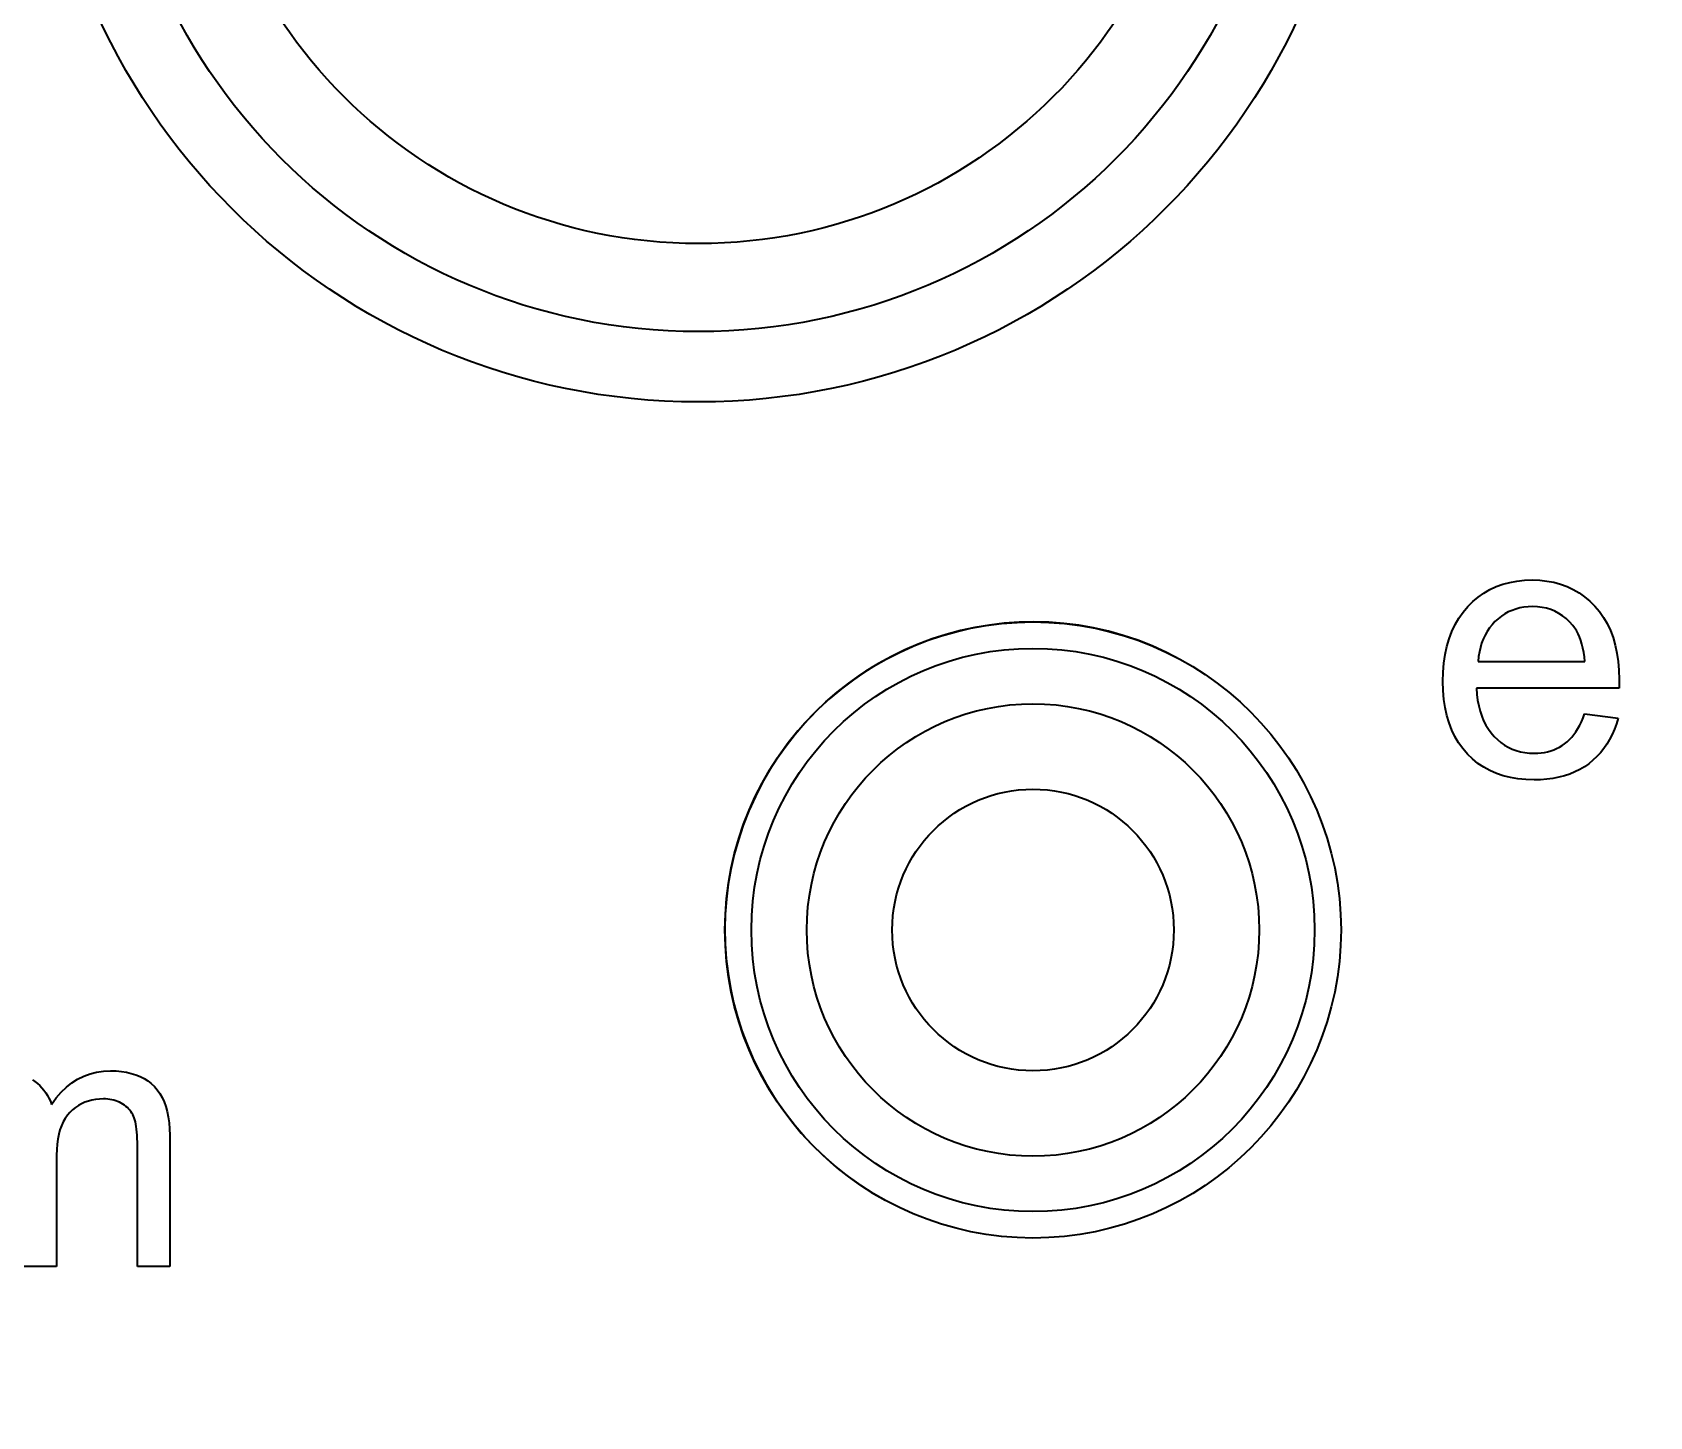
# Model space of a CAD drawing. Extents: x 23 to 417, y 3 to 294.
# Drawn here: x 153.31 to 160.2, y 106.87 to 112.77 of the extents above; entities that cross this region are included whole.
import ezdxf

# ---------------------------------------------------------------- set-up
doc = ezdxf.new("R2010")
doc.units = 0
doc.layers.get('0').update_dxf_attribs({"lineweight": 13})

msp = doc.modelspace()

# ---------------------------------------------------------------- linework, layer by layer
at = {"color": 7, "lineweight": 35, "ltscale": 0.000740092}
msp.add_line((159.517, 110.3911), (159.5438, 110.4036), dxfattribs=at)
at = {"color": 7, "lineweight": 35, "ltscale": 0.000747663}
msp.add_line((159.5438, 110.4036), (159.5719, 110.4138), dxfattribs=at)
at = {"color": 7, "lineweight": 35, "ltscale": 0.000760318}
msp.add_line((159.5719, 110.4138), (159.6013, 110.4218), dxfattribs=at)
at = {"color": 7, "lineweight": 35, "ltscale": 0.000778639}
msp.add_line((159.6013, 110.4218), (159.6319, 110.4274), dxfattribs=at)
at = {"color": 7, "lineweight": 35, "ltscale": 0.000801318}
msp.add_line((159.6319, 110.4274), (159.6638, 110.4308), dxfattribs=at)
at = {"color": 7, "lineweight": 35, "ltscale": 0.000829056}
msp.add_line((159.6638, 110.4308), (159.6969, 110.432), dxfattribs=at)
at = {"color": 7, "lineweight": 35, "ltscale": 0.000802699}
msp.add_line((159.6969, 110.432), (159.729, 110.4309), dxfattribs=at)
at = {"color": 7, "lineweight": 35, "ltscale": 0.000776986}
msp.add_line((159.729, 110.4309), (159.7599, 110.4275), dxfattribs=at)
at = {"color": 7, "lineweight": 35, "ltscale": 0.000755353}
msp.add_line((159.7599, 110.4275), (159.7896, 110.422), dxfattribs=at)
at = {"color": 7, "lineweight": 35, "ltscale": 0.000738549}
msp.add_line((159.7896, 110.422), (159.8181, 110.4142), dxfattribs=at)
at = {"color": 7, "lineweight": 35, "ltscale": 0.000727084}
msp.add_line((159.8181, 110.4142), (159.8454, 110.4042), dxfattribs=at)
at = {"color": 7, "lineweight": 35, "ltscale": 0.000721101}
msp.add_line((159.8454, 110.4042), (159.8715, 110.3919), dxfattribs=at)
at = {"color": 7, "lineweight": 35, "ltscale": 0.000767146}
msp.add_line((159.4222, 110.3184), (159.444, 110.34), dxfattribs=at)
at = {"color": 7, "lineweight": 35, "ltscale": 0.000751879}
msp.add_line((159.444, 110.34), (159.467, 110.3593), dxfattribs=at)
at = {"color": 7, "lineweight": 35, "ltscale": 0.000742593}
msp.add_line((159.467, 110.3593), (159.4914, 110.3763), dxfattribs=at)
at = {"color": 7, "lineweight": 35, "ltscale": 0.000738561}
msp.add_line((159.4914, 110.3763), (159.517, 110.3911), dxfattribs=at)
at = {"color": 7, "lineweight": 35, "ltscale": 0.000719968}
msp.add_line((159.8715, 110.3919), (159.8964, 110.3774), dxfattribs=at)
at = {"color": 7, "lineweight": 35, "ltscale": 0.000724863}
msp.add_line((159.8964, 110.3774), (159.9201, 110.3608), dxfattribs=at)
at = {"color": 7, "lineweight": 35, "ltscale": 0.000735313}
msp.add_line((159.9201, 110.3608), (159.9426, 110.3418), dxfattribs=at)
at = {"color": 7, "lineweight": 35, "ltscale": 0.000750344}
msp.add_line((159.9426, 110.3418), (159.9639, 110.3207), dxfattribs=at)
at = {"color": 7, "lineweight": 35, "ltscale": 0.000789993}
msp.add_line((159.3682, 110.242), (159.3841, 110.2693), dxfattribs=at)
at = {"color": 7, "lineweight": 35, "ltscale": 0.000779825}
msp.add_line((159.3841, 110.2693), (159.4021, 110.2948), dxfattribs=at)
at = {"color": 7, "lineweight": 35, "ltscale": 0.000775896}
msp.add_line((159.4021, 110.2948), (159.4222, 110.3184), dxfattribs=at)
at = {"color": 7, "lineweight": 35, "ltscale": 0.000448997}
msp.add_line((159.5517, 110.2668), (159.5384, 110.2547), dxfattribs=at)
at = {"color": 7, "lineweight": 35, "ltscale": 0.000439885}
msp.add_line((159.5656, 110.2776), (159.5517, 110.2668), dxfattribs=at)
at = {"color": 7, "lineweight": 35, "ltscale": 0.000433899}
msp.add_line((159.5801, 110.2872), (159.5656, 110.2776), dxfattribs=at)
at = {"color": 7, "lineweight": 35, "ltscale": 0.000430472}
msp.add_line((159.5952, 110.2955), (159.5801, 110.2872), dxfattribs=at)
at = {"color": 7, "lineweight": 35, "ltscale": 0.000429553}
msp.add_line((159.6109, 110.3025), (159.5952, 110.2955), dxfattribs=at)
at = {"color": 7, "lineweight": 35, "ltscale": 0.000432165}
msp.add_line((159.6272, 110.3082), (159.6109, 110.3025), dxfattribs=at)
at = {"color": 7, "lineweight": 35, "ltscale": 0.000437052}
msp.add_line((159.6441, 110.3127), (159.6272, 110.3082), dxfattribs=at)
at = {"color": 7, "lineweight": 35, "ltscale": 0.000445182}
msp.add_line((159.6616, 110.3159), (159.6441, 110.3127), dxfattribs=at)
at = {"color": 7, "lineweight": 35, "ltscale": 0.000455699}
msp.add_line((159.6797, 110.3178), (159.6616, 110.3159), dxfattribs=at)
at = {"color": 7, "lineweight": 35, "ltscale": 0.000468321}
msp.add_line((159.6984, 110.3184), (159.6797, 110.3178), dxfattribs=at)
at = {"color": 7, "lineweight": 35, "ltscale": 0.000516227}
msp.add_line((159.7191, 110.3176), (159.6984, 110.3184), dxfattribs=at)
at = {"color": 7, "lineweight": 35, "ltscale": 0.000499978}
msp.add_line((159.7389, 110.3152), (159.7191, 110.3176), dxfattribs=at)
at = {"color": 7, "lineweight": 35, "ltscale": 0.000486989}
msp.add_line((159.758, 110.3112), (159.7389, 110.3152), dxfattribs=at)
at = {"color": 7, "lineweight": 35, "ltscale": 0.000478041}
msp.add_line((159.7763, 110.3056), (159.758, 110.3112), dxfattribs=at)
at = {"color": 7, "lineweight": 35, "ltscale": 0.00047318}
msp.add_line((159.7938, 110.2984), (159.7763, 110.3056), dxfattribs=at)
at = {"color": 7, "lineweight": 35, "ltscale": 0.00047209}
msp.add_line((159.8105, 110.2897), (159.7938, 110.2984), dxfattribs=at)
at = {"color": 7, "lineweight": 35, "ltscale": 0.000475571}
msp.add_line((159.8264, 110.2793), (159.8105, 110.2897), dxfattribs=at)
at = {"color": 7, "lineweight": 35, "ltscale": 0.000482759}
msp.add_line((159.8416, 110.2673), (159.8264, 110.2793), dxfattribs=at)
at = {"color": 7, "lineweight": 35, "ltscale": 0.000494026}
msp.add_line((159.856, 110.2538), (159.8416, 110.2673), dxfattribs=at)
at = {"color": 7, "lineweight": 35, "ltscale": 0.000759936}
msp.add_line((159.9639, 110.3207), (159.9836, 110.2975), dxfattribs=at)
at = {"color": 7, "lineweight": 35, "ltscale": 0.000763935}
msp.add_line((159.9836, 110.2975), (160.0012, 110.2726), dxfattribs=at)
at = {"color": 7, "lineweight": 35, "ltscale": 0.000774038}
msp.add_line((160.0012, 110.2726), (160.0168, 110.2458), dxfattribs=at)
at = {"color": 7, "lineweight": 35, "ltscale": 0.000827971}
msp.add_line((159.3428, 110.1818), (159.3544, 110.2128), dxfattribs=at)
at = {"color": 7, "lineweight": 35, "ltscale": 0.000806145}
msp.add_line((159.3544, 110.2128), (159.3682, 110.242), dxfattribs=at)
at = {"color": 7, "lineweight": 35, "ltscale": 0.000458214}
msp.add_line((159.4958, 110.1969), (159.4881, 110.1803), dxfattribs=at)
at = {"color": 7, "lineweight": 35, "ltscale": 0.00045238}
msp.add_line((159.5047, 110.2126), (159.4958, 110.1969), dxfattribs=at)
at = {"color": 7, "lineweight": 35, "ltscale": 0.00044938}
msp.add_line((159.5148, 110.2275), (159.5047, 110.2126), dxfattribs=at)
at = {"color": 7, "lineweight": 35, "ltscale": 0.000449227}
msp.add_line((159.526, 110.2415), (159.5148, 110.2275), dxfattribs=at)
at = {"color": 7, "lineweight": 35, "ltscale": 0.000452157}
msp.add_line((159.5384, 110.2547), (159.526, 110.2415), dxfattribs=at)
at = {"color": 7, "lineweight": 35, "ltscale": 0.000509143}
msp.add_line((159.8696, 110.2386), (159.856, 110.2538), dxfattribs=at)
at = {"color": 7, "lineweight": 35, "ltscale": 0.000339846}
msp.add_line((159.8778, 110.2278), (159.8696, 110.2386), dxfattribs=at)
at = {"color": 7, "lineweight": 35, "ltscale": 0.000351184}
msp.add_line((159.8854, 110.216), (159.8778, 110.2278), dxfattribs=at)
at = {"color": 7, "lineweight": 35, "ltscale": 0.00036467}
msp.add_line((159.8923, 110.2031), (159.8854, 110.216), dxfattribs=at)
at = {"color": 7, "lineweight": 35, "ltscale": 0.000380471}
msp.add_line((159.8985, 110.1892), (159.8923, 110.2031), dxfattribs=at)
at = {"color": 7, "lineweight": 35, "ltscale": 0.00079031}
msp.add_line((160.0168, 110.2458), (160.0303, 110.2172), dxfattribs=at)
at = {"color": 7, "lineweight": 35, "ltscale": 0.000811837}
msp.add_line((160.0303, 110.2172), (160.0417, 110.1868), dxfattribs=at)
at = {"color": 7, "lineweight": 35, "ltscale": 0.000886766}
msp.add_line((159.3258, 110.1143), (159.3332, 110.149), dxfattribs=at)
at = {"color": 7, "lineweight": 35, "ltscale": 0.000855002}
msp.add_line((159.3332, 110.149), (159.3428, 110.1818), dxfattribs=at)
at = {"color": 7, "lineweight": 35, "ltscale": 0.000507309}
msp.add_line((159.4718, 110.1253), (159.4686, 110.1052), dxfattribs=at)
at = {"color": 7, "lineweight": 35, "ltscale": 0.000491307}
msp.add_line((159.476, 110.1445), (159.4718, 110.1253), dxfattribs=at)
at = {"color": 7, "lineweight": 35, "ltscale": 0.000477779}
msp.add_line((159.4815, 110.1628), (159.476, 110.1445), dxfattribs=at)
at = {"color": 7, "lineweight": 35, "ltscale": 0.000466659}
msp.add_line((159.4881, 110.1803), (159.4815, 110.1628), dxfattribs=at)
at = {"color": 7, "lineweight": 35, "ltscale": 0.000397771}
msp.add_line((159.9041, 110.1743), (159.8985, 110.1892), dxfattribs=at)
at = {"color": 7, "lineweight": 35, "ltscale": 0.000416856}
msp.add_line((159.909, 110.1584), (159.9041, 110.1743), dxfattribs=at)
at = {"color": 7, "lineweight": 35, "ltscale": 0.000437093}
msp.add_line((159.9132, 110.1414), (159.909, 110.1584), dxfattribs=at)
at = {"color": 7, "lineweight": 35, "ltscale": 0.000458305}
msp.add_line((159.9167, 110.1234), (159.9132, 110.1414), dxfattribs=at)
at = {"color": 7, "lineweight": 35, "ltscale": 0.00048085}
msp.add_line((159.9196, 110.1044), (159.9167, 110.1234), dxfattribs=at)
at = {"color": 7, "lineweight": 35, "ltscale": 0.000838445}
msp.add_line((160.0417, 110.1868), (160.051, 110.1546), dxfattribs=at)
at = {"color": 7, "lineweight": 35, "ltscale": 0.000869656}
msp.add_line((160.051, 110.1546), (160.0582, 110.1205), dxfattribs=at)
at = {"color": 7, "lineweight": 35, "ltscale": 0.000962575}
msp.add_line((159.3173, 110.0394), (159.3205, 110.0777), dxfattribs=at)
at = {"color": 7, "lineweight": 35, "ltscale": 0.000922795}
msp.add_line((159.3205, 110.0777), (159.3258, 110.1143), dxfattribs=at)
at = {"color": 7, "lineweight": 35, "ltscale": 0.000524978}
msp.add_line((159.4686, 110.1052), (159.4667, 110.0843), dxfattribs=at)
at = {"color": 7, "lineweight": 35, "ltscale": 0.011377}
msp.add_line((159.4667, 110.0843), (159.9217, 110.0843), dxfattribs=at)
at = {"color": 7, "lineweight": 35, "ltscale": 0.000504462}
msp.add_line((159.9217, 110.0843), (159.9196, 110.1044), dxfattribs=at)
at = {"color": 7, "lineweight": 35, "ltscale": 0.000905111}
msp.add_line((160.0582, 110.1205), (160.0634, 110.0847), dxfattribs=at)
at = {"color": 7, "lineweight": 35, "ltscale": 0.000944456}
msp.add_line((160.0634, 110.0847), (160.0665, 110.0471), dxfattribs=at)
at = {"color": 7, "lineweight": 35, "ltscale": 0.001006}
msp.add_line((159.3163, 109.9992), (159.3173, 110.0394), dxfattribs=at)
at = {"color": 7, "lineweight": 35, "ltscale": 0.000971944}
msp.add_line((159.3173, 109.9603), (159.3163, 109.9992), dxfattribs=at)
at = {"color": 7, "lineweight": 35, "ltscale": 0.000986837}
msp.add_line((160.0665, 110.0471), (160.0676, 110.0076), dxfattribs=at)
at = {"color": 7, "lineweight": 35, "ltscale": 0.000107326}
msp.add_line((160.0672, 109.9844), (160.0671, 109.9801), dxfattribs=at)
at = {"color": 7, "lineweight": 35, "ltscale": 0.000101301}
msp.add_line((160.0673, 109.9884), (160.0672, 109.9844), dxfattribs=at)
at = {"color": 7, "lineweight": 35, "ltscale": 9.52899e-05}
msp.add_line((160.0674, 109.9923), (160.0673, 109.9884), dxfattribs=at)
at = {"color": 7, "lineweight": 35, "ltscale": 8.29813e-05}
msp.add_line((160.0675, 109.9991), (160.0674, 109.9958), dxfattribs=at)
at = {"color": 7, "lineweight": 35, "ltscale": 8.90039e-05}
msp.add_line((160.0674, 109.9958), (160.0674, 109.9923), dxfattribs=at)
at = {"color": 7, "lineweight": 35, "ltscale": 6.46506e-05}
msp.add_line((160.0676, 110.0076), (160.0675, 110.005), dxfattribs=at)
at = {"color": 7, "lineweight": 35, "ltscale": 7.03897e-05}
msp.add_line((160.0675, 110.005), (160.0675, 110.0022), dxfattribs=at)
at = {"color": 7, "lineweight": 35, "ltscale": 7.66736e-05}
msp.add_line((160.0675, 110.0022), (160.0675, 109.9991), dxfattribs=at)
at = {"color": 7, "lineweight": 35, "ltscale": 0.00093057}
msp.add_line((159.3205, 109.9232), (159.3173, 109.9603), dxfattribs=at)
at = {"color": 7, "lineweight": 35, "ltscale": 0.000892591}
msp.add_line((159.3257, 109.8879), (159.3205, 109.9232), dxfattribs=at)
at = {"color": 7, "lineweight": 35, "ltscale": 0.000657924}
msp.add_line((159.459, 109.9708), (159.4612, 109.9445), dxfattribs=at)
at = {"color": 7, "lineweight": 35, "ltscale": 0.015194}
msp.add_line((160.0668, 109.9708), (159.459, 109.9708), dxfattribs=at)
at = {"color": 7, "lineweight": 35, "ltscale": 0.000629864}
msp.add_line((159.4612, 109.9445), (159.4645, 109.9196), dxfattribs=at)
at = {"color": 7, "lineweight": 35, "ltscale": 0.000603712}
msp.add_line((159.4645, 109.9196), (159.4691, 109.8959), dxfattribs=at)
at = {"color": 7, "lineweight": 35, "ltscale": 0.000119945}
msp.add_line((160.0669, 109.9756), (160.0668, 109.9708), dxfattribs=at)
at = {"color": 7, "lineweight": 35, "ltscale": 0.000113631}
msp.add_line((160.0671, 109.9801), (160.0669, 109.9756), dxfattribs=at)
at = {"color": 7, "lineweight": 35, "ltscale": 0.000858647}
msp.add_line((159.333, 109.8543), (159.3257, 109.8879), dxfattribs=at)
at = {"color": 7, "lineweight": 35, "ltscale": 0.0008284}
msp.add_line((159.3425, 109.8226), (159.333, 109.8543), dxfattribs=at)
at = {"color": 7, "lineweight": 35, "ltscale": 0.000579612}
msp.add_line((159.4691, 109.8959), (159.4748, 109.8734), dxfattribs=at)
at = {"color": 7, "lineweight": 35, "ltscale": 0.000557965}
msp.add_line((159.4748, 109.8734), (159.4818, 109.8522), dxfattribs=at)
at = {"color": 7, "lineweight": 35, "ltscale": 0.000538838}
msp.add_line((159.4818, 109.8522), (159.49, 109.8323), dxfattribs=at)
at = {"color": 7, "lineweight": 35, "ltscale": 0.000455518}
msp.add_line((159.9137, 109.844), (159.9202, 109.861), dxfattribs=at)
at = {"color": 7, "lineweight": 35, "ltscale": 0.003596}
msp.add_line((159.9202, 109.861), (160.063, 109.8434), dxfattribs=at)
at = {"color": 7, "lineweight": 35, "ltscale": 0.000803576}
msp.add_line((159.354, 109.7926), (159.3425, 109.8226), dxfattribs=at)
at = {"color": 7, "lineweight": 35, "ltscale": 0.000783394}
msp.add_line((159.3676, 109.7643), (159.354, 109.7926), dxfattribs=at)
at = {"color": 7, "lineweight": 35, "ltscale": 0.000522941}
msp.add_line((159.49, 109.8323), (159.4995, 109.8136), dxfattribs=at)
at = {"color": 7, "lineweight": 35, "ltscale": 0.000510153}
msp.add_line((159.4995, 109.8136), (159.5101, 109.7962), dxfattribs=at)
at = {"color": 7, "lineweight": 35, "ltscale": 0.000501103}
msp.add_line((159.5101, 109.7962), (159.5219, 109.78), dxfattribs=at)
at = {"color": 7, "lineweight": 35, "ltscale": 0.000495115}
msp.add_line((159.5219, 109.78), (159.535, 109.7651), dxfattribs=at)
at = {"color": 7, "lineweight": 35, "ltscale": 0.000376394}
msp.add_line((159.8744, 109.7732), (159.8832, 109.7854), dxfattribs=at)
at = {"color": 7, "lineweight": 35, "ltscale": 0.00039016}
msp.add_line((159.8832, 109.7854), (159.8915, 109.7987), dxfattribs=at)
at = {"color": 7, "lineweight": 35, "ltscale": 0.000404926}
msp.add_line((159.8915, 109.7987), (159.8993, 109.8128), dxfattribs=at)
at = {"color": 7, "lineweight": 35, "ltscale": 0.000420845}
msp.add_line((159.8993, 109.8128), (159.9067, 109.8279), dxfattribs=at)
at = {"color": 7, "lineweight": 35, "ltscale": 0.000437726}
msp.add_line((159.9067, 109.8279), (159.9137, 109.844), dxfattribs=at)
at = {"color": 7, "lineweight": 35, "ltscale": 0.000605466}
msp.add_line((160.0471, 109.7956), (160.0375, 109.7734), dxfattribs=at)
at = {"color": 7, "lineweight": 35, "ltscale": 0.000620691}
msp.add_line((160.0556, 109.8189), (160.0471, 109.7956), dxfattribs=at)
at = {"color": 7, "lineweight": 35, "ltscale": 0.000638313}
msp.add_line((160.063, 109.8434), (160.0556, 109.8189), dxfattribs=at)
at = {"color": 7, "lineweight": 35, "ltscale": 0.000769308}
msp.add_line((159.3833, 109.7379), (159.3676, 109.7643), dxfattribs=at)
at = {"color": 7, "lineweight": 35, "ltscale": 0.000760935}
msp.add_line((159.4011, 109.7132), (159.3833, 109.7379), dxfattribs=at)
at = {"color": 7, "lineweight": 35, "ltscale": 0.000758689}
msp.add_line((159.421, 109.6903), (159.4011, 109.7132), dxfattribs=at)
at = {"color": 7, "lineweight": 35, "ltscale": 0.000487222}
msp.add_line((159.535, 109.7651), (159.549, 109.7515), dxfattribs=at)
at = {"color": 7, "lineweight": 35, "ltscale": 0.000475907}
msp.add_line((159.549, 109.7515), (159.5636, 109.7394), dxfattribs=at)
at = {"color": 7, "lineweight": 35, "ltscale": 0.000467714}
msp.add_line((159.5636, 109.7394), (159.579, 109.7287), dxfattribs=at)
at = {"color": 7, "lineweight": 35, "ltscale": 0.000463151}
msp.add_line((159.579, 109.7287), (159.595, 109.7194), dxfattribs=at)
at = {"color": 7, "lineweight": 35, "ltscale": 0.000461256}
msp.add_line((159.595, 109.7194), (159.6117, 109.7116), dxfattribs=at)
at = {"color": 7, "lineweight": 35, "ltscale": 0.000463014}
msp.add_line((159.6117, 109.7116), (159.6291, 109.7052), dxfattribs=at)
at = {"color": 7, "lineweight": 35, "ltscale": 0.000333856}
msp.add_line((159.7885, 109.7081), (159.8008, 109.7133), dxfattribs=at)
at = {"color": 7, "lineweight": 35, "ltscale": 0.000332033}
msp.add_line((159.8008, 109.7133), (159.8127, 109.7193), dxfattribs=at)
at = {"color": 7, "lineweight": 35, "ltscale": 0.000331738}
msp.add_line((159.8127, 109.7193), (159.8241, 109.7261), dxfattribs=at)
at = {"color": 7, "lineweight": 35, "ltscale": 0.000333318}
msp.add_line((159.8241, 109.7261), (159.835, 109.7336), dxfattribs=at)
at = {"color": 7, "lineweight": 35, "ltscale": 0.000337404}
msp.add_line((159.835, 109.7336), (159.8455, 109.7421), dxfattribs=at)
at = {"color": 7, "lineweight": 35, "ltscale": 0.000344723}
msp.add_line((159.8455, 109.7421), (159.8556, 109.7515), dxfattribs=at)
at = {"color": 7, "lineweight": 35, "ltscale": 0.000353477}
msp.add_line((159.8556, 109.7515), (159.8653, 109.7619), dxfattribs=at)
at = {"color": 7, "lineweight": 35, "ltscale": 0.000364466}
msp.add_line((159.8653, 109.7619), (159.8744, 109.7732), dxfattribs=at)
at = {"color": 7, "lineweight": 35, "ltscale": 0.000568622}
msp.add_line((160.0017, 109.7134), (159.9875, 109.6957), dxfattribs=at)
at = {"color": 7, "lineweight": 35, "ltscale": 0.000573565}
msp.add_line((160.0148, 109.7323), (160.0017, 109.7134), dxfattribs=at)
at = {"color": 7, "lineweight": 35, "ltscale": 0.00058188}
msp.add_line((160.0267, 109.7523), (160.0148, 109.7323), dxfattribs=at)
at = {"color": 7, "lineweight": 35, "ltscale": 0.000592173}
msp.add_line((160.0375, 109.7734), (160.0267, 109.7523), dxfattribs=at)
at = {"color": 7, "lineweight": 35, "ltscale": 0.000753513}
msp.add_line((159.4427, 109.6694), (159.421, 109.6903), dxfattribs=at)
at = {"color": 7, "lineweight": 35, "ltscale": 0.000744581}
msp.add_line((159.4659, 109.6506), (159.4427, 109.6694), dxfattribs=at)
at = {"color": 7, "lineweight": 35, "ltscale": 0.000742008}
msp.add_line((159.4905, 109.6341), (159.4659, 109.6506), dxfattribs=at)
at = {"color": 7, "lineweight": 35, "ltscale": 0.000468183}
msp.add_line((159.6291, 109.7052), (159.6471, 109.7002), dxfattribs=at)
at = {"color": 7, "lineweight": 35, "ltscale": 0.000476511}
msp.add_line((159.6471, 109.7002), (159.6659, 109.6966), dxfattribs=at)
at = {"color": 7, "lineweight": 35, "ltscale": 0.000487873}
msp.add_line((159.6659, 109.6966), (159.6853, 109.6945), dxfattribs=at)
at = {"color": 7, "lineweight": 35, "ltscale": 0.000502438}
msp.add_line((159.6853, 109.6945), (159.7053, 109.6937), dxfattribs=at)
at = {"color": 7, "lineweight": 35, "ltscale": 0.000374346}
msp.add_line((159.7053, 109.6937), (159.7203, 109.6941), dxfattribs=at)
at = {"color": 7, "lineweight": 35, "ltscale": 0.000364292}
msp.add_line((159.7203, 109.6941), (159.7348, 109.6953), dxfattribs=at)
at = {"color": 7, "lineweight": 35, "ltscale": 0.000355722}
msp.add_line((159.7348, 109.6953), (159.7489, 109.6973), dxfattribs=at)
at = {"color": 7, "lineweight": 35, "ltscale": 0.000347821}
msp.add_line((159.7489, 109.6973), (159.7626, 109.7001), dxfattribs=at)
at = {"color": 7, "lineweight": 35, "ltscale": 0.000341905}
msp.add_line((159.7626, 109.7001), (159.7757, 109.7037), dxfattribs=at)
at = {"color": 7, "lineweight": 35, "ltscale": 0.000337023}
msp.add_line((159.7757, 109.7037), (159.7885, 109.7081), dxfattribs=at)
at = {"color": 7, "lineweight": 35, "ltscale": 0.000572808}
msp.add_line((159.9379, 109.6492), (159.9191, 109.6361), dxfattribs=at)
at = {"color": 7, "lineweight": 35, "ltscale": 0.000569678}
msp.add_line((159.9555, 109.6636), (159.9379, 109.6492), dxfattribs=at)
at = {"color": 7, "lineweight": 35, "ltscale": 0.000566532}
msp.add_line((159.9721, 109.6791), (159.9555, 109.6636), dxfattribs=at)
at = {"color": 7, "lineweight": 35, "ltscale": 0.000566056}
msp.add_line((159.9875, 109.6957), (159.9721, 109.6791), dxfattribs=at)
at = {"color": 7, "lineweight": 35, "ltscale": 0.000744811}
msp.add_line((159.5167, 109.6198), (159.4905, 109.6341), dxfattribs=at)
at = {"color": 7, "lineweight": 35, "ltscale": 0.000753916}
msp.add_line((159.5443, 109.6077), (159.5167, 109.6198), dxfattribs=at)
at = {"color": 7, "lineweight": 35, "ltscale": 0.000768604}
msp.add_line((159.5734, 109.5978), (159.5443, 109.6077), dxfattribs=at)
at = {"color": 7, "lineweight": 35, "ltscale": 0.000788059}
msp.add_line((159.604, 109.5901), (159.5734, 109.5978), dxfattribs=at)
at = {"color": 7, "lineweight": 35, "ltscale": 0.000813384}
msp.add_line((159.636, 109.5846), (159.604, 109.5901), dxfattribs=at)
at = {"color": 7, "lineweight": 35, "ltscale": 0.000842341}
msp.add_line((159.6695, 109.5813), (159.636, 109.5846), dxfattribs=at)
at = {"color": 7, "lineweight": 35, "ltscale": 0.000875906}
msp.add_line((159.7046, 109.5802), (159.6695, 109.5813), dxfattribs=at)
at = {"color": 7, "lineweight": 35, "ltscale": 0.000697449}
msp.add_line((159.7325, 109.5809), (159.7046, 109.5802), dxfattribs=at)
at = {"color": 7, "lineweight": 35, "ltscale": 0.000674049}
msp.add_line((159.7593, 109.5829), (159.7325, 109.5809), dxfattribs=at)
at = {"color": 7, "lineweight": 35, "ltscale": 0.000652043}
msp.add_line((159.7852, 109.5864), (159.7593, 109.5829), dxfattribs=at)
at = {"color": 7, "lineweight": 35, "ltscale": 0.000633032}
msp.add_line((159.81, 109.5912), (159.7852, 109.5864), dxfattribs=at)
at = {"color": 7, "lineweight": 35, "ltscale": 0.000615596}
msp.add_line((159.8339, 109.5974), (159.81, 109.5912), dxfattribs=at)
at = {"color": 7, "lineweight": 35, "ltscale": 0.000601554}
msp.add_line((159.8567, 109.605), (159.8339, 109.5974), dxfattribs=at)
at = {"color": 7, "lineweight": 35, "ltscale": 0.000589484}
msp.add_line((159.8785, 109.614), (159.8567, 109.605), dxfattribs=at)
at = {"color": 7, "lineweight": 35, "ltscale": 0.000581024}
msp.add_line((159.8993, 109.6244), (159.8785, 109.614), dxfattribs=at)
at = {"color": 7, "lineweight": 35, "ltscale": 0.000574965}
msp.add_line((159.9191, 109.6361), (159.8993, 109.6244), dxfattribs=at)
at = {"color": 7, "lineweight": 35, "ltscale": 0.000724434}
msp.add_line((153.5518, 108.3275), (153.5799, 108.3346), dxfattribs=at)
at = {"color": 7, "lineweight": 35, "ltscale": 0.000739353}
msp.add_line((153.5799, 108.3346), (153.6092, 108.3389), dxfattribs=at)
at = {"color": 7, "lineweight": 35, "ltscale": 0.000761284}
msp.add_line((153.6092, 108.3389), (153.6396, 108.3404), dxfattribs=at)
at = {"color": 7, "lineweight": 35, "ltscale": 0.000592478}
msp.add_line((153.6396, 108.3404), (153.6633, 108.3397), dxfattribs=at)
at = {"color": 7, "lineweight": 35, "ltscale": 0.000566431}
msp.add_line((153.6633, 108.3397), (153.6858, 108.3377), dxfattribs=at)
at = {"color": 7, "lineweight": 35, "ltscale": 0.000542668}
msp.add_line((153.6858, 108.3377), (153.7073, 108.3343), dxfattribs=at)
at = {"color": 7, "lineweight": 35, "ltscale": 0.000521556}
msp.add_line((153.7073, 108.3343), (153.7276, 108.3296), dxfattribs=at)
at = {"color": 7, "lineweight": 35, "ltscale": 0.000342473}
msp.add_line((153.3061, 108.3027), (153.3174, 108.2949), dxfattribs=at)
at = {"color": 7, "lineweight": 35, "ltscale": 0.000337746}
msp.add_line((153.3174, 108.2949), (153.328, 108.2865), dxfattribs=at)
at = {"color": 7, "lineweight": 35, "ltscale": 0.000334346}
msp.add_line((153.328, 108.2865), (153.3378, 108.2775), dxfattribs=at)
at = {"color": 7, "lineweight": 35, "ltscale": 0.000332676}
msp.add_line((153.3378, 108.2775), (153.347, 108.2679), dxfattribs=at)
at = {"color": 7, "lineweight": 35, "ltscale": 0.000332534}
msp.add_line((153.347, 108.2679), (153.3555, 108.2577), dxfattribs=at)
at = {"color": 7, "lineweight": 35, "ltscale": 0.000771944}
msp.add_line((153.4289, 108.249), (153.4511, 108.2704), dxfattribs=at)
at = {"color": 7, "lineweight": 35, "ltscale": 0.000747215}
msp.add_line((153.4511, 108.2704), (153.4746, 108.289), dxfattribs=at)
at = {"color": 7, "lineweight": 35, "ltscale": 0.000729214}
msp.add_line((153.4746, 108.289), (153.4991, 108.3047), dxfattribs=at)
at = {"color": 7, "lineweight": 35, "ltscale": 0.000719581}
msp.add_line((153.4991, 108.3047), (153.5249, 108.3175), dxfattribs=at)
at = {"color": 7, "lineweight": 35, "ltscale": 0.000717777}
msp.add_line((153.5249, 108.3175), (153.5518, 108.3275), dxfattribs=at)
at = {"color": 7, "lineweight": 35, "ltscale": 0.000503546}
msp.add_line((153.7276, 108.3296), (153.7468, 108.3236), dxfattribs=at)
at = {"color": 7, "lineweight": 35, "ltscale": 0.000488373}
msp.add_line((153.7468, 108.3236), (153.7649, 108.3162), dxfattribs=at)
at = {"color": 7, "lineweight": 35, "ltscale": 0.000477024}
msp.add_line((153.7649, 108.3162), (153.7819, 108.3075), dxfattribs=at)
at = {"color": 7, "lineweight": 35, "ltscale": 0.000469473}
msp.add_line((153.7819, 108.3075), (153.7977, 108.2974), dxfattribs=at)
at = {"color": 7, "lineweight": 35, "ltscale": 0.00046572}
msp.add_line((153.7977, 108.2974), (153.8124, 108.286), dxfattribs=at)
at = {"color": 7, "lineweight": 35, "ltscale": 0.000466348}
msp.add_line((153.8124, 108.286), (153.826, 108.2732), dxfattribs=at)
at = {"color": 7, "lineweight": 35, "ltscale": 0.000470375}
msp.add_line((153.826, 108.2732), (153.8384, 108.259), dxfattribs=at)
at = {"color": 7, "lineweight": 35, "ltscale": 0.000333532}
msp.add_line((153.3555, 108.2577), (153.3634, 108.2469), dxfattribs=at)
at = {"color": 7, "lineweight": 35, "ltscale": 0.00033665}
msp.add_line((153.3634, 108.2469), (153.3705, 108.2354), dxfattribs=at)
at = {"color": 7, "lineweight": 35, "ltscale": 0.000341007}
msp.add_line((153.3705, 108.2354), (153.377, 108.2234), dxfattribs=at)
at = {"color": 7, "lineweight": 35, "ltscale": 0.00034693}
msp.add_line((153.377, 108.2234), (153.3828, 108.2108), dxfattribs=at)
at = {"color": 7, "lineweight": 35, "ltscale": 0.000353864}
msp.add_line((153.3828, 108.2108), (153.3879, 108.1976), dxfattribs=at)
at = {"color": 7, "lineweight": 35, "ltscale": 0.000841369}
msp.add_line((153.3879, 108.1976), (153.4078, 108.2247), dxfattribs=at)
at = {"color": 7, "lineweight": 35, "ltscale": 0.000803682}
msp.add_line((153.4078, 108.2247), (153.4289, 108.249), dxfattribs=at)
at = {"color": 7, "lineweight": 35, "ltscale": 0.000385474}
msp.add_line((153.5028, 108.1926), (153.49, 108.184), dxfattribs=at)
at = {"color": 7, "lineweight": 35, "ltscale": 0.00038293}
msp.add_line((153.5162, 108.2001), (153.5028, 108.1926), dxfattribs=at)
at = {"color": 7, "lineweight": 35, "ltscale": 0.000383275}
msp.add_line((153.5302, 108.2063), (153.5162, 108.2001), dxfattribs=at)
at = {"color": 7, "lineweight": 35, "ltscale": 0.000386301}
msp.add_line((153.5448, 108.2115), (153.5302, 108.2063), dxfattribs=at)
at = {"color": 7, "lineweight": 35, "ltscale": 0.00039173}
msp.add_line((153.5599, 108.2155), (153.5448, 108.2115), dxfattribs=at)
at = {"color": 7, "lineweight": 35, "ltscale": 0.000399564}
msp.add_line((153.5757, 108.2183), (153.5599, 108.2155), dxfattribs=at)
at = {"color": 7, "lineweight": 35, "ltscale": 0.000410233}
msp.add_line((153.592, 108.2201), (153.5757, 108.2183), dxfattribs=at)
at = {"color": 7, "lineweight": 35, "ltscale": 0.00042253}
msp.add_line((153.6089, 108.2206), (153.592, 108.2201), dxfattribs=at)
at = {"color": 7, "lineweight": 35, "ltscale": 0.000234963}
msp.add_line((153.6183, 108.2204), (153.6089, 108.2206), dxfattribs=at)
at = {"color": 7, "lineweight": 35, "ltscale": 0.000229502}
msp.add_line((153.6274, 108.2197), (153.6183, 108.2204), dxfattribs=at)
at = {"color": 7, "lineweight": 35, "ltscale": 0.000224025}
msp.add_line((153.6363, 108.2186), (153.6274, 108.2197), dxfattribs=at)
at = {"color": 7, "lineweight": 35, "ltscale": 0.000220048}
msp.add_line((153.645, 108.2171), (153.6363, 108.2186), dxfattribs=at)
at = {"color": 7, "lineweight": 35, "ltscale": 0.000216163}
msp.add_line((153.6534, 108.2151), (153.645, 108.2171), dxfattribs=at)
at = {"color": 7, "lineweight": 35, "ltscale": 0.00021297}
msp.add_line((153.6615, 108.2126), (153.6534, 108.2151), dxfattribs=at)
at = {"color": 7, "lineweight": 35, "ltscale": 0.000210802}
msp.add_line((153.6695, 108.2097), (153.6615, 108.2126), dxfattribs=at)
at = {"color": 7, "lineweight": 35, "ltscale": 0.000209366}
msp.add_line((153.6771, 108.2064), (153.6695, 108.2097), dxfattribs=at)
at = {"color": 7, "lineweight": 35, "ltscale": 0.000208311}
msp.add_line((153.6846, 108.2026), (153.6771, 108.2064), dxfattribs=at)
at = {"color": 7, "lineweight": 35, "ltscale": 0.00020828}
msp.add_line((153.6917, 108.1984), (153.6846, 108.2026), dxfattribs=at)
at = {"color": 7, "lineweight": 35, "ltscale": 0.000206001}
msp.add_line((153.6986, 108.1938), (153.6917, 108.1984), dxfattribs=at)
at = {"color": 7, "lineweight": 35, "ltscale": 0.000201305}
msp.add_line((153.705, 108.1889), (153.6986, 108.1938), dxfattribs=at)
at = {"color": 7, "lineweight": 35, "ltscale": 0.000478468}
msp.add_line((153.8384, 108.259), (153.8495, 108.2434), dxfattribs=at)
at = {"color": 7, "lineweight": 35, "ltscale": 0.000491495}
msp.add_line((153.8495, 108.2434), (153.8593, 108.2264), dxfattribs=at)
at = {"color": 7, "lineweight": 35, "ltscale": 0.000508884}
msp.add_line((153.8593, 108.2264), (153.8678, 108.2079), dxfattribs=at)
at = {"color": 7, "lineweight": 35, "ltscale": 0.000530239}
msp.add_line((153.8678, 108.2079), (153.875, 108.1879), dxfattribs=at)
at = {"color": 7, "lineweight": 35, "ltscale": 0.00042843}
msp.add_line((153.4457, 108.1378), (153.4372, 108.123), dxfattribs=at)
at = {"color": 7, "lineweight": 35, "ltscale": 0.000414666}
msp.add_line((153.4553, 108.1513), (153.4457, 108.1378), dxfattribs=at)
at = {"color": 7, "lineweight": 35, "ltscale": 0.000405692}
msp.add_line((153.4661, 108.1635), (153.4553, 108.1513), dxfattribs=at)
at = {"color": 7, "lineweight": 35, "ltscale": 0.000398383}
msp.add_line((153.4778, 108.1743), (153.4661, 108.1635), dxfattribs=at)
at = {"color": 7, "lineweight": 35, "ltscale": 0.000390574}
msp.add_line((153.49, 108.184), (153.4778, 108.1743), dxfattribs=at)
at = {"color": 7, "lineweight": 35, "ltscale": 0.000197156}
msp.add_line((153.711, 108.1838), (153.705, 108.1889), dxfattribs=at)
at = {"color": 7, "lineweight": 35, "ltscale": 0.000194013}
msp.add_line((153.7165, 108.1783), (153.711, 108.1838), dxfattribs=at)
at = {"color": 7, "lineweight": 35, "ltscale": 0.000191508}
msp.add_line((153.7216, 108.1726), (153.7165, 108.1783), dxfattribs=at)
at = {"color": 7, "lineweight": 35, "ltscale": 0.000190274}
msp.add_line((153.7262, 108.1666), (153.7216, 108.1726), dxfattribs=at)
at = {"color": 7, "lineweight": 35, "ltscale": 0.000189323}
msp.add_line((153.7305, 108.1603), (153.7262, 108.1666), dxfattribs=at)
at = {"color": 7, "lineweight": 35, "ltscale": 0.000189825}
msp.add_line((153.7342, 108.1537), (153.7305, 108.1603), dxfattribs=at)
at = {"color": 7, "lineweight": 35, "ltscale": 0.00019091}
msp.add_line((153.7376, 108.1468), (153.7342, 108.1537), dxfattribs=at)
at = {"color": 7, "lineweight": 35, "ltscale": 0.000192755}
msp.add_line((153.7405, 108.1397), (153.7376, 108.1468), dxfattribs=at)
at = {"color": 7, "lineweight": 35, "ltscale": 0.000204194}
msp.add_line((153.743, 108.1319), (153.7405, 108.1397), dxfattribs=at)
at = {"color": 7, "lineweight": 35, "ltscale": 0.000224486}
msp.add_line((153.7453, 108.1232), (153.743, 108.1319), dxfattribs=at)
at = {"color": 7, "lineweight": 35, "ltscale": 0.000555052}
msp.add_line((153.875, 108.1879), (153.8808, 108.1665), dxfattribs=at)
at = {"color": 7, "lineweight": 35, "ltscale": 0.000582641}
msp.add_line((153.8808, 108.1665), (153.8854, 108.1437), dxfattribs=at)
at = {"color": 7, "lineweight": 35, "ltscale": 0.000613116}
msp.add_line((153.8854, 108.1437), (153.8887, 108.1194), dxfattribs=at)
at = {"color": 7, "lineweight": 35, "ltscale": 0.00051858}
msp.add_line((153.4184, 108.0701), (153.4145, 108.0498), dxfattribs=at)
at = {"color": 7, "lineweight": 35, "ltscale": 0.000491488}
msp.add_line((153.4235, 108.0891), (153.4184, 108.0701), dxfattribs=at)
at = {"color": 7, "lineweight": 35, "ltscale": 0.000467483}
msp.add_line((153.4298, 108.1067), (153.4235, 108.0891), dxfattribs=at)
at = {"color": 7, "lineweight": 35, "ltscale": 0.00044594}
msp.add_line((153.4372, 108.123), (153.4298, 108.1067), dxfattribs=at)
at = {"color": 7, "lineweight": 35, "ltscale": 0.000245554}
msp.add_line((153.7473, 108.1136), (153.7453, 108.1232), dxfattribs=at)
at = {"color": 7, "lineweight": 35, "ltscale": 0.000267106}
msp.add_line((153.7491, 108.1031), (153.7473, 108.1136), dxfattribs=at)
at = {"color": 7, "lineweight": 35, "ltscale": 0.000289052}
msp.add_line((153.7506, 108.0916), (153.7491, 108.1031), dxfattribs=at)
at = {"color": 7, "lineweight": 35, "ltscale": 0.000311296}
msp.add_line((153.7518, 108.0792), (153.7506, 108.0916), dxfattribs=at)
at = {"color": 7, "lineweight": 35, "ltscale": 0.000333845}
msp.add_line((153.7527, 108.0659), (153.7518, 108.0792), dxfattribs=at)
at = {"color": 7, "lineweight": 35, "ltscale": 0.000356874}
msp.add_line((153.7534, 108.0516), (153.7527, 108.0659), dxfattribs=at)
at = {"color": 7, "lineweight": 35, "ltscale": 0.00064588}
msp.add_line((153.8887, 108.1194), (153.8906, 108.0936), dxfattribs=at)
at = {"color": 7, "lineweight": 35, "ltscale": 0.000680258}
msp.add_line((153.8906, 108.0936), (153.8913, 108.0664), dxfattribs=at)
at = {"color": 7, "lineweight": 35, "ltscale": 0.013986}
msp.add_line((153.8913, 108.0664), (153.8913, 107.507), dxfattribs=at)
at = {"color": 7, "lineweight": 35, "ltscale": 0.00061213}
msp.add_line((153.4099, 108.0049), (153.4094, 107.9804), dxfattribs=at)
at = {"color": 7, "lineweight": 35, "ltscale": 0.000579201}
msp.add_line((153.4116, 108.028), (153.4099, 108.0049), dxfattribs=at)
at = {"color": 7, "lineweight": 35, "ltscale": 0.000548228}
msp.add_line((153.4145, 108.0498), (153.4116, 108.028), dxfattribs=at)
at = {"color": 7, "lineweight": 35, "ltscale": 0.000379801}
msp.add_line((153.7538, 108.0365), (153.7534, 108.0516), dxfattribs=at)
at = {"color": 7, "lineweight": 35, "ltscale": 0.00040284}
msp.add_line((153.7539, 108.0203), (153.7538, 108.0365), dxfattribs=at)
at = {"color": 7, "lineweight": 35, "ltscale": 0.012835}
msp.add_line((153.7539, 107.507), (153.7539, 108.0203), dxfattribs=at)
at = {"color": 7, "lineweight": 35, "ltscale": 0.011837}
msp.add_line((153.4094, 107.9804), (153.4094, 107.507), dxfattribs=at)
at = {"color": 7, "lineweight": 35, "ltscale": 0.003453}
msp.add_line((153.4094, 107.507), (153.2712, 107.507), dxfattribs=at)
at = {"color": 7, "lineweight": 35, "ltscale": 0.003434}
msp.add_line((153.8913, 107.507), (153.7539, 107.507), dxfattribs=at)
at = {"color": 7, "lineweight": 35}
for centre, radius in [((156.1448, 114.003), 2.8125), ((156.1448, 114.003), 2.5125), ((156.1448, 114.003), 2.1375), ((157.5698, 108.9405), 1.3125), ((157.5698, 108.9405), 1.2), ((157.5698, 108.9405), 0.9638), ((157.5698, 108.9405), 0.6)]:
    msp.add_circle(centre, radius, dxfattribs=at)
for centre, radius, start, end in [((149.3198, 108.9405), 16.9688, 92.27977, 447.72023), ((157.5698, 108.9405), 1.3125, 61.35211, 241.35211)]:
    msp.add_arc(centre, radius, start, end, dxfattribs=at)

doc.saveas('drawing.dxf')
